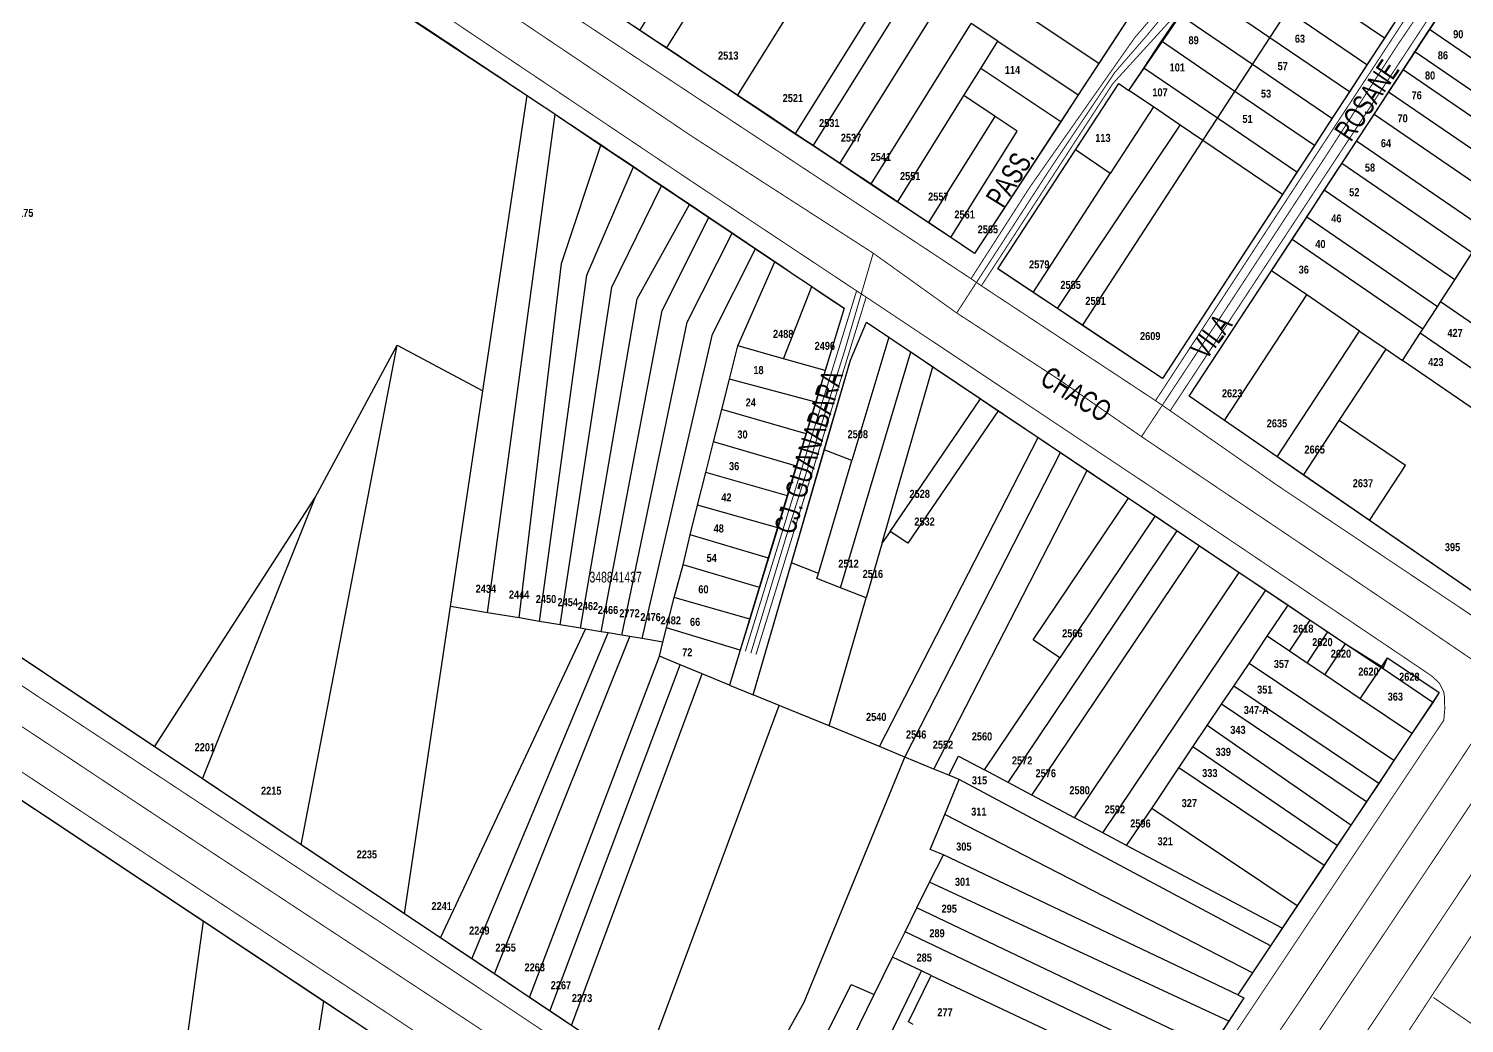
# Model space of a CAD drawing. Extents: x 203136 to 205923, y 4839890 to 4842982.
# Drawn here: x 204170.9 to 204439.9, y 4840216.6 to 4840403 of the extents above; entities that cross this region are included whole.
import ezdxf
from ezdxf.enums import TextEntityAlignment as Align

# ---------------------------------------------------------------- set-up
doc = ezdxf.new("R2010")
doc.units = 0
doc.header["$LTSCALE"] = 1.5
doc.header["$MEASUREMENT"] = 0
doc.linetypes.add('TRACO_11', pattern=[8, 3, -1, 3, -1])
for name, color, linetype in [('CD_MALHA_LOTES', 40, 'CONTINUOUS'), ('CD_TXT_QUADRA', 7, 'CONTINUOUS'), ('RU-QUADRAS', 210, 'CONTINUOUS'), ('SV-EIXO-RUA-N-PAV', 6, 'CONTINUOUS'), ('SV-EIXO-RUA-PAV', 20, 'CONTINUOUS'), ('SV-RUA-PAVIM-S-GUIA-C-GUIA', 7, 'CONTINUOUS'), ('SV-TXT-RUA-N-PAV-S-GUIA-C-GUIA', 7, 'CONTINUOUS'), ('SV-TXT-RUA-PAV-S-GUIA-C-GUIA', 7, 'CONTINUOUS'), ('Th_NmrPort', 1, 'CONTINUOUS')]:
    doc.layers.add(name, color=color, linetype=linetype)
doc.styles.add('3488-41-2D_TXTB$0$ARIAL', font='ARIAL.TTF')
doc.styles.add('ARIAL', font='ARIAL.TTF')
doc.styles.get("Standard").update_dxf_attribs({"font": 'swisscbo.ttf'})

msp = doc.modelspace()

# ---------------------------------------------------------------- linework, layer by layer
at = {"layer": 'CD_MALHA_LOTES', "linetype": 'Continuous', "flags": 128}
for points in [[(204194.48, 4840268.41), (204098.02, 4840332.88), (204174.42, 4840448.27)], [(204176.6, 4840448.29), (204264.29, 4840390.46)], [(204285.39, 4840402.64), (204313.52, 4840447.68)], [(204290.38, 4840399.31), (204318.53, 4840444.38)], [(204303.71, 4840390.45), (204331.9, 4840435.58)], [(204314.53, 4840383.24), (204342.77, 4840428.44)], [(204317.87, 4840381.02), (204344.64, 4840423.88)], [(204322.86, 4840377.69), (204349.63, 4840420.55)], [(204424.92, 4840401.22), (204410.03, 4840411.34)], [(204403.48, 4840401.28), (204389.95, 4840410.48)], [(204371.39, 4840396.43), (204357.05, 4840406)], [(204383.16, 4840400.61), (204386.55, 4840405.54)], [(204400.2, 4840396.25), (204386.55, 4840405.54)], [(204403.48, 4840401.28), (204406.75, 4840406.31)], [(204421.64, 4840396.19), (204406.75, 4840406.31)], [(204428.19, 4840406.24), (204424.92, 4840401.22)], [(204433.4, 4840402.81), (204436.14, 4840406.99)], [(204285.39, 4840402.64), (204282.06, 4840404.86)], [(204328.69, 4840373.81), (204347.51, 4840403.94)], [(204352.51, 4840400.61), (204347.51, 4840403.94)], [(204375.77, 4840403.13), (204371.39, 4840396.43)], [(204430.66, 4840398.63), (204433.4, 4840402.81)], [(204457.71, 4840386.14), (204433.4, 4840402.81)], [(204290.38, 4840399.31), (204285.39, 4840402.64)], [(204349.32, 4840395.52), (204352.51, 4840400.61)], [(204352.51, 4840400.61), (204367.56, 4840390.57)], [(204379.83, 4840395.59), (204383.16, 4840400.61)], [(204396.93, 4840391.23), (204383.16, 4840400.61)], [(204400.2, 4840396.25), (204403.48, 4840401.28)], [(204418.36, 4840391.16), (204403.48, 4840401.28)], [(204424.92, 4840401.22), (204421.64, 4840396.19)], [(204303.71, 4840390.45), (204290.38, 4840399.31)], [(204428.46, 4840395.28), (204430.66, 4840398.63)], [(204454.99, 4840381.94), (204430.66, 4840398.63)], [(204346.14, 4840390.43), (204349.32, 4840395.52)], [(204364.28, 4840385.55), (204349.32, 4840395.52)], [(204371.39, 4840396.43), (204367.56, 4840390.57)], [(204377.07, 4840391.42), (204379.83, 4840395.59)], [(204393.65, 4840386.2), (204379.83, 4840395.59)], [(204396.93, 4840391.23), (204400.2, 4840396.25)], [(204415.09, 4840386.13), (204400.2, 4840396.25)], [(204421.64, 4840396.19), (204418.36, 4840391.16)], [(204425.72, 4840391.1), (204428.46, 4840395.28)], [(204452.81, 4840378.58), (204428.46, 4840395.28)], [(204367.05, 4840380.28), (204375.15, 4840392.73)], [(204375.15, 4840392.73), (204377.07, 4840391.42)], [(204256.01, 4840335.15), (204264.29, 4840390.46)], [(204264.29, 4840390.46), (204269.54, 4840386.94)], [(204314.53, 4840383.24), (204303.71, 4840390.45)], [(204333.69, 4840370.49), (204346.14, 4840390.43)], [(204351.97, 4840386.55), (204346.14, 4840390.43)], [(204367.56, 4840390.57), (204364.28, 4840385.55)], [(204381.64, 4840388.32), (204377.07, 4840391.42)], [(204393.65, 4840386.2), (204396.93, 4840391.23)], [(204411.81, 4840381.1), (204396.93, 4840391.23)], [(204418.36, 4840391.16), (204415.09, 4840386.13)], [(204422.98, 4840386.91), (204425.72, 4840391.1)], [(204450.09, 4840374.39), (204425.72, 4840391.1)], [(204256.86, 4840293.55), (204269.54, 4840386.94)], [(204269.54, 4840386.94), (204278.13, 4840381.17)], [(204339.52, 4840366.61), (204351.97, 4840386.55)], [(204356.13, 4840383.77), (204351.97, 4840386.55)], [(204381.64, 4840388.32), (204373.56, 4840375.85)], [(204386.68, 4840384.89), (204381.64, 4840388.32)], [(204419.69, 4840381.9), (204422.98, 4840386.91)], [(204447.37, 4840370.19), (204422.98, 4840386.91)], [(204364.28, 4840385.55), (204348.15, 4840360.86)], [(204363.65, 4840350.54), (204386.68, 4840384.89)], [(204390.92, 4840382.01), (204386.68, 4840384.89)], [(204390.92, 4840382.01), (204393.65, 4840386.2)], [(204408.54, 4840376.07), (204393.65, 4840386.2)], [(204415.09, 4840386.13), (204411.81, 4840381.1)], [(204270.75, 4840358.97), (204278.13, 4840381.17)], [(204278.13, 4840381.17), (204284.22, 4840377.08)], [(204317.87, 4840381.02), (204314.53, 4840383.24)], [(204343.68, 4840363.84), (204356.13, 4840383.77)], [(204368.38, 4840347.39), (204390.92, 4840382.01)], [(204405.81, 4840371.88), (204390.92, 4840382.01)], [(204416.95, 4840377.71), (204419.69, 4840381.9)], [(204444.11, 4840365.15), (204419.69, 4840381.9)], [(204322.86, 4840377.69), (204317.87, 4840381.02)], [(204352.52, 4840357.95), (204367.05, 4840380.28)], [(204373.56, 4840375.85), (204367.05, 4840380.28)], [(204411.81, 4840381.1), (204408.54, 4840376.07)], [(204275.46, 4840356.77), (204284.22, 4840377.08)], [(204284.22, 4840377.08), (204289.47, 4840373.55)], [(204328.69, 4840373.81), (204322.86, 4840377.69)], [(204359.12, 4840353.56), (204373.56, 4840375.85)], [(204408.54, 4840376.07), (204405.81, 4840371.88)], [(204413.66, 4840372.69), (204416.95, 4840377.71)], [(204441.4, 4840360.97), (204416.95, 4840377.71)], [(204280.17, 4840354.56), (204289.47, 4840373.55)], [(204289.47, 4840373.55), (204294.72, 4840370.02)], [(204333.69, 4840370.49), (204328.69, 4840373.81)], [(204339.52, 4840366.61), (204333.69, 4840370.49)], [(204405.81, 4840371.88), (204383.36, 4840337.42)], [(204410.37, 4840367.67), (204413.66, 4840372.69)], [(204438.13, 4840355.92), (204413.66, 4840372.69)], [(204284.89, 4840352.36), (204294.72, 4840370.02)], [(204294.72, 4840370.02), (204298.31, 4840367.61)], [(204289.6, 4840350.16), (204298.31, 4840367.61)], [(204298.31, 4840367.61), (204302.73, 4840364.65)], [(204343.68, 4840363.84), (204339.52, 4840366.61)], [(204407.63, 4840363.49), (204410.37, 4840367.67)], [(204434.86, 4840350.88), (204410.37, 4840367.67)], [(204294.31, 4840347.96), (204302.73, 4840364.65)], [(204302.73, 4840364.65), (204307.07, 4840361.73)], [(204348.15, 4840360.86), (204343.68, 4840363.84)], [(204403.8, 4840357.63), (204407.63, 4840363.49)], [(204432.15, 4840346.68), (204407.63, 4840363.49)], [(204299.02, 4840345.75), (204307.07, 4840361.73)], [(204307.07, 4840361.73), (204310.73, 4840359.27)], [(204438.13, 4840355.92), (204441.4, 4840360.97)], [(204262.78, 4840292.56), (204270.75, 4840358.97)], [(204303.76, 4840343.53), (204310.73, 4840359.27)], [(204310.73, 4840359.27), (204317.63, 4840354.64)], [(204359.12, 4840353.56), (204352.52, 4840357.95)], [(204388.37, 4840334.09), (204403.8, 4840357.63)], [(204410.39, 4840353.11), (204403.8, 4840357.63)], [(204266.62, 4840291.91), (204275.46, 4840356.77)], [(204270.47, 4840291.27), (204280.17, 4840354.56)], [(204312.31, 4840341.13), (204317.63, 4840354.64)], [(204317.63, 4840354.64), (204323.67, 4840350.58)], [(204435.46, 4840351.8), (204438.13, 4840355.92)], [(204274.31, 4840290.62), (204284.89, 4840352.36)], [(204363.65, 4840350.54), (204359.12, 4840353.56)], [(204394.96, 4840329.55), (204410.39, 4840353.11)], [(204420.29, 4840346.32), (204410.39, 4840353.11)], [(204434.86, 4840350.88), (204435.46, 4840351.8)], [(204468.86, 4840328.9), (204435.46, 4840351.8)], [(204278.16, 4840289.98), (204289.6, 4840350.16)], [(204323.67, 4840350.58), (204320.16, 4840338.92)], [(204368.38, 4840347.39), (204363.65, 4840350.54)], [(204432.15, 4840346.68), (204434.86, 4840350.88)], [(204282.01, 4840289.33), (204294.31, 4840347.96)], [(204324.91, 4840340.88), (204327.89, 4840347.98)], [(204327.89, 4840347.98), (204332.04, 4840345.19)], [(204383.36, 4840337.42), (204368.38, 4840347.39)], [(204404.84, 4840322.73), (204420.29, 4840346.32)], [(204420.29, 4840346.32), (204425.24, 4840342.93)], [(204431.66, 4840345.92), (204432.15, 4840346.68)], [(204221.98, 4840250.03), (204239.96, 4840343.67)], [(204224.58, 4840315.15), (204239.96, 4840343.67)], [(204239.96, 4840343.67), (204256.01, 4840335.15)], [(204285.85, 4840288.69), (204299.02, 4840345.75)], [(204302.19, 4840337.33), (204303.76, 4840343.53)], [(204312.31, 4840341.13), (204303.76, 4840343.53)], [(204332.04, 4840345.19), (204325.16, 4840322.06)], [(204332.04, 4840345.19), (204336.19, 4840342.41)], [(204428.34, 4840340.8), (204431.66, 4840345.92)], [(204465, 4840323.06), (204431.66, 4840345.92)], [(204320.16, 4840338.92), (204312.31, 4840341.13)], [(204319.97, 4840324.08), (204324.91, 4840340.88)], [(204323.04, 4840298.21), (204336.19, 4840342.41)], [(204336.19, 4840342.41), (204340.33, 4840339.63)], [(204416.46, 4840329.53), (204425.24, 4840342.93)], [(204425.24, 4840342.93), (204428.34, 4840340.8)], [(204320.16, 4840338.92), (204318.37, 4840332.98)], [(204330.8, 4840306.62), (204340.33, 4840339.63)], [(204340.33, 4840339.63), (204349.27, 4840333.63)], [(204461.58, 4840318.01), (204428.34, 4840340.8)], [(204300.75, 4840331.62), (204302.19, 4840337.33)], [(204318.37, 4840332.98), (204302.19, 4840337.33)], [(204249.95, 4840294.71), (204256.01, 4840335.15)], [(204318.37, 4840332.98), (204316.59, 4840327.09)], [(204332.29, 4840308.79), (204349.27, 4840333.63)], [(204349.27, 4840333.63), (204352.56, 4840331.36)], [(204394.96, 4840329.55), (204388.37, 4840334.09)], [(204299.23, 4840325.58), (204300.75, 4840331.62)], [(204316.59, 4840327.09), (204300.75, 4840331.62)], [(204352.56, 4840331.36), (204335.6, 4840306.55)], [(204352.56, 4840331.36), (204360.04, 4840326.39)], [(204404.84, 4840322.73), (204394.96, 4840329.55)], [(204409.78, 4840319.33), (204416.46, 4840329.53)], [(204428.87, 4840321.1), (204416.46, 4840329.53)], [(204297.78, 4840319.83), (204299.23, 4840325.58)], [(204314.76, 4840321.01), (204299.23, 4840325.58)], [(204316.59, 4840327.09), (204314.76, 4840321.01)], [(204330.32, 4840268.45), (204360.04, 4840326.39)], [(204360.04, 4840326.39), (204364.23, 4840323.58)], [(204313.81, 4840302.87), (204319.97, 4840324.08)], [(204318.87, 4840300.9), (204325.16, 4840322.06)], [(204325.16, 4840322.06), (204319.97, 4840324.08)], [(204335.06, 4840266.5), (204364.23, 4840323.58)], [(204364.23, 4840323.58), (204369.24, 4840320.22)], [(204409.78, 4840319.33), (204404.84, 4840322.73)], [(204296.23, 4840313.7), (204297.78, 4840319.83)], [(204313.07, 4840315.43), (204297.78, 4840319.83)], [(204314.76, 4840321.01), (204313.07, 4840315.43)], [(204340.53, 4840264.26), (204369.24, 4840320.22)], [(204369.24, 4840320.22), (204376.98, 4840315.02)], [(204422.13, 4840310.81), (204409.78, 4840319.33)], [(204422.13, 4840310.81), (204428.87, 4840321.1)], [(204194.48, 4840268.41), (204224.58, 4840315.15)], [(204203.47, 4840262.4), (204224.58, 4840315.15)], [(204313.07, 4840315.43), (204311.24, 4840309.43)], [(204359.14, 4840288.45), (204376.98, 4840315.02)], [(204376.98, 4840315.02), (204381.96, 4840311.67)], [(204088.1, 4840312.53), (204203.67, 4840235.77)], [(204294.82, 4840308.14), (204296.23, 4840313.7)], [(204311.24, 4840309.43), (204296.23, 4840313.7)], [(204381.96, 4840311.67), (204364.12, 4840285.1)], [(204381.96, 4840311.67), (204386.11, 4840308.89)], [(204311.24, 4840309.43), (204309.51, 4840303.78)], [(204332.29, 4840308.79), (204330.8, 4840306.62)], [(204335.6, 4840306.55), (204332.29, 4840308.79)], [(204354.45, 4840261.72), (204386.11, 4840308.89)], [(204386.11, 4840308.89), (204390.26, 4840306.1)], [(204445.35, 4840294.81), (204422.13, 4840310.81)], [(204293.52, 4840302.54), (204294.82, 4840308.14)], [(204309.51, 4840303.78), (204294.82, 4840308.14)], [(204330.8, 4840306.62), (204327.84, 4840296.34)], [(204358.88, 4840259.36), (204390.26, 4840306.1)], [(204390.26, 4840306.1), (204397.73, 4840301.08)], [(204309.51, 4840303.78), (204307.83, 4840298.29)], [(204291.85, 4840296.37), (204293.52, 4840302.54)], [(204307.83, 4840298.29), (204293.52, 4840302.54)], [(204306.65, 4840278.18), (204313.81, 4840302.87)], [(204318.87, 4840300.9), (204313.81, 4840302.87)], [(204318.59, 4840299.94), (204318.87, 4840300.9)], [(204366.87, 4840255.11), (204397.73, 4840301.08)], [(204397.73, 4840301.08), (204402.71, 4840297.74)], [(204307.83, 4840298.29), (204306.02, 4840292.36)], [(204323.04, 4840298.21), (204318.59, 4840299.94)], [(204327.84, 4840296.34), (204323.04, 4840298.21)], [(204290.43, 4840290.74), (204291.85, 4840296.37)], [(204306.02, 4840292.36), (204291.85, 4840296.37)], [(204320.9, 4840272.32), (204327.84, 4840296.34)], [(204372.19, 4840252.28), (204402.71, 4840297.74)], [(204402.71, 4840297.74), (204406.87, 4840294.95)], [(204241.33, 4840237.1), (204249.95, 4840294.71)], [(204256.86, 4840293.55), (204249.95, 4840294.71)], [(204262.78, 4840292.56), (204256.86, 4840293.55)], [(204266.62, 4840291.91), (204262.78, 4840292.56)], [(204402.96, 4840289.14), (204406.87, 4840294.95)], [(204406.87, 4840294.95), (204411.02, 4840292.17)], [(204248.05, 4840232.6), (204275.21, 4840290.47)], [(204253.94, 4840228.67), (204279.45, 4840289.76)], [(204270.47, 4840291.27), (204266.62, 4840291.91)], [(204274.31, 4840290.62), (204270.47, 4840291.27)], [(204275.21, 4840290.47), (204274.31, 4840290.62)], [(204278.16, 4840289.98), (204275.21, 4840290.47)], [(204279.45, 4840289.76), (204278.16, 4840289.98)], [(204282.01, 4840289.33), (204279.45, 4840289.76)], [(204289.74, 4840288.04), (204290.43, 4840290.74)], [(204304.23, 4840286.52), (204290.43, 4840290.74)], [(204306.02, 4840292.36), (204304.23, 4840286.52)], [(204407.12, 4840286.35), (204411.02, 4840292.17)], [(204410.44, 4840284.12), (204414.34, 4840289.94)], [(204411.02, 4840292.17), (204414.34, 4840289.94)], [(204414.34, 4840289.94), (204417.66, 4840287.71)], [(204258.15, 4840225.86), (204283.53, 4840289.08)], [(204283.53, 4840289.08), (204282.01, 4840289.33)], [(204285.85, 4840288.69), (204283.53, 4840289.08)], [(204289.74, 4840288.04), (204285.85, 4840288.69)], [(204289.09, 4840285.4), (204289.74, 4840288.04)], [(204364.12, 4840285.1), (204359.14, 4840288.45)], [(204399.56, 4840284.06), (204402.96, 4840289.14)], [(204407.12, 4840286.35), (204402.96, 4840289.14)], [(204413.76, 4840281.89), (204417.66, 4840287.71)], [(204417.66, 4840287.71), (204424.3, 4840283.25)], [(204264.75, 4840221.45), (204289.09, 4840285.4)], [(204292.97, 4840283.81), (204289.09, 4840285.4)], [(204304.23, 4840286.52), (204302.23, 4840280)], [(204350.01, 4840264.08), (204364.12, 4840285.1)], [(204410.44, 4840284.12), (204407.12, 4840286.35)], [(204424.3, 4840283.25), (204425.53, 4840285.07)], [(204425.53, 4840285.07), (204435.21, 4840278.57)], [(204268.56, 4840218.9), (204292.97, 4840283.81)], [(204272.62, 4840216.18), (204297.09, 4840282.11)], [(204297.09, 4840282.11), (204292.97, 4840283.81)], [(204302.23, 4840280), (204297.09, 4840282.11)], [(204396.7, 4840279.81), (204399.56, 4840284.06)], [(204426.71, 4840265.83), (204399.56, 4840284.06)], [(204413.76, 4840281.89), (204410.44, 4840284.12)], [(204420.4, 4840277.43), (204413.76, 4840281.89)], [(204420.4, 4840277.43), (204424.3, 4840283.25)], [(204433.98, 4840276.74), (204424.3, 4840283.25)], [(204302.23, 4840280), (204306.65, 4840278.18)], [(204394.4, 4840276.39), (204396.7, 4840279.81)], [(204423.87, 4840261.57), (204396.7, 4840279.81)], [(204311.5, 4840276.19), (204306.65, 4840278.18)], [(204391.72, 4840272.4), (204394.4, 4840276.39)], [(204421.58, 4840258.14), (204394.4, 4840276.39)], [(204430.08, 4840270.93), (204420.4, 4840277.43)], [(204433.98, 4840276.74), (204430.08, 4840270.93)], [(204435.21, 4840278.57), (204433.98, 4840276.74)], [(204285.92, 4840207.29), (204311.5, 4840276.19)], [(204320.9, 4840272.32), (204311.5, 4840276.19)], [(204330.32, 4840268.45), (204320.9, 4840272.32)], [(204389.06, 4840268.42), (204391.72, 4840272.4)], [(204418.66, 4840253.76), (204391.72, 4840272.4)], [(204430.08, 4840270.93), (204426.71, 4840265.83)], [(204203.47, 4840262.4), (204194.48, 4840268.41)], [(204335.06, 4840266.5), (204330.32, 4840268.45)], [(204386.4, 4840264.46), (204389.06, 4840268.42)], [(204416.1, 4840249.92), (204389.06, 4840268.42)], [(204316.19, 4840220.55), (204335.06, 4840266.5)], [(204340.53, 4840264.26), (204335.06, 4840266.5)], [(204343.31, 4840263.11), (204345.14, 4840266.67)], [(204345.14, 4840266.67), (204350.01, 4840264.08)], [(204426.71, 4840265.83), (204423.87, 4840261.57)], [(204343.31, 4840263.11), (204340.53, 4840264.26)], [(204345.23, 4840262.32), (204343.31, 4840263.11)], [(204354.45, 4840261.72), (204350.01, 4840264.08)], [(204381.32, 4840256.89), (204386.4, 4840264.46)], [(204413.62, 4840246.19), (204386.4, 4840264.46)], [(204221.98, 4840250.03), (204203.47, 4840262.4)], [(204342.54, 4840255.75), (204345.23, 4840262.32)], [(204403.56, 4840231.1), (204345.23, 4840262.32)], [(204358.88, 4840259.36), (204354.45, 4840261.72)], [(204423.87, 4840261.57), (204421.58, 4840258.14)], [(204366.87, 4840255.11), (204358.88, 4840259.36)], [(204421.58, 4840258.14), (204418.66, 4840253.76)], [(204339.84, 4840249.18), (204342.54, 4840255.75)], [(204400.22, 4840226.09), (204342.54, 4840255.75)], [(204372.19, 4840252.28), (204366.87, 4840255.11)], [(204376.63, 4840249.92), (204381.32, 4840256.89)], [(204408.56, 4840238.6), (204381.32, 4840256.89)], [(204376.63, 4840249.92), (204372.19, 4840252.28)], [(204418.66, 4840253.76), (204416.1, 4840249.92)], [(204241.33, 4840237.1), (204221.98, 4840250.03)], [(204405.77, 4840234.42), (204376.63, 4840249.92)], [(204416.1, 4840249.92), (204413.62, 4840246.19)], [(204339.67, 4840243.07), (204342.33, 4840248.2)], [(204342.33, 4840248.2), (204339.84, 4840249.18)], [(204397.44, 4840221.93), (204342.33, 4840248.2)], [(204413.62, 4840246.19), (204408.56, 4840238.6)], [(204337.31, 4840238.24), (204339.67, 4840243.07)], [(204395.76, 4840217.01), (204339.67, 4840243.07)], [(204408.56, 4840238.6), (204405.77, 4840234.42)], [(204248.05, 4840232.6), (204241.33, 4840237.1)], [(204335.11, 4840233.74), (204337.31, 4840238.24)], [(204392.47, 4840211.94), (204337.31, 4840238.24)], [(204193.67, 4840163.44), (204203.67, 4840235.77)], [(204203.67, 4840235.77), (204226.22, 4840220.78)], [(204332.78, 4840228.98), (204335.11, 4840233.74)], [(204389.75, 4840207.73), (204335.11, 4840233.74)], [(204405.77, 4840234.42), (204403.56, 4840231.1)], [(204253.94, 4840228.67), (204248.05, 4840232.6)], [(204403.56, 4840231.1), (204400.22, 4840226.09)], [(204258.15, 4840225.86), (204253.94, 4840228.67)], [(204329.35, 4840221.98), (204332.78, 4840228.98)], [(204338.2, 4840226.42), (204332.78, 4840228.98)], [(204264.75, 4840221.45), (204258.15, 4840225.86)], [(204318.26, 4840185.68), (204338.2, 4840226.42)], [(204335.75, 4840216.86), (204340.01, 4840225.57)], [(204340.01, 4840225.57), (204338.2, 4840226.42)], [(204340.01, 4840225.57), (204386.95, 4840203.42)], [(204400.22, 4840226.09), (204397.44, 4840221.93)], [(204309.05, 4840191.83), (204325.04, 4840223.91)], [(204325.04, 4840223.91), (204329.35, 4840221.98)], [(204213.02, 4840135.67), (204226.22, 4840220.78)], [(204226.22, 4840220.78), (204237.35, 4840213.39)], [(204268.56, 4840218.9), (204264.75, 4840221.45)], [(204302.56, 4840196.17), (204316.19, 4840220.55)], [(204313.23, 4840189.05), (204329.35, 4840221.98)], [(204398.58, 4840221.38), (204395.76, 4840217.01)], [(204397.44, 4840221.93), (204398.58, 4840221.38)], [(204272.62, 4840216.18), (204268.56, 4840218.9)], [(204336.62, 4840216.37), (204335.75, 4840216.86)], [(204395.76, 4840217.01), (204392.47, 4840211.94)]]:
    msp.add_lwpolyline(points, dxfattribs=at)
at = {"layer": 'RU-QUADRAS', "color": 6, "linetype": 'Continuous'}
for points in [[(204187.3, 4840467.13), (204235.98, 4840540.57), (204365.3, 4840456.03), (204368.67, 4840461.08), (204239.55, 4840545.96), (204266.97, 4840587.31), (204403.51, 4840496.67), (204363.95, 4840437.45), (204365.7, 4840436.28), (204405.26, 4840495.51), (204432.33, 4840477.58, -0.0111389253), (204393.63, 4840420.5), (204391.66, 4840421.83), (204390.31, 4840419.88), (204387.8, 4840421.56), (204348.15, 4840360.86, 0.0032896599)], [(204098.02, 4840332.88), (204174.42, 4840448.27), (204176.6, 4840448.29, -0.0042012663), (204323.67, 4840350.58), (204302.23, 4840280), (204306.65, 4840278.18), (204324.91, 4840340.88), (204327.89, 4840347.98), (204417.66, 4840287.71), (204424.75, 4840283.29), (204425.53, 4840285.07), (204435.21, 4840278.57), (204397.44, 4840221.93), (204398.58, 4840221.38), (204358.18, 4840159)], [(204009.91, 4840201.61, 0.007183686), (204084.49, 4840311.91, -0.1889785666), (204088.1, 4840312.53), (204344.3, 4840142.34), (204266.43, 4840026.54), (204202.68, 4840069.04), (204213.02, 4840135.67), (204207.26, 4840139.09), (204197.56, 4840072.45), (204011.25, 4840196.67)]]:
    msp.add_lwpolyline(points, format="xyb", close=True, dxfattribs=at)
msp.add_lwpolyline([(204352.52, 4840357.95), (204375.15, 4840392.73), (204377.07, 4840391.42), (204434.91, 4840475.87), (204465.31, 4840455.57), (204464.19, 4840453.91), (204470.85, 4840449.46), (204471.96, 4840451.13), (204524, 4840416.37), (204524.4, 4840412.98), (204465, 4840323.06), (204445.35, 4840294.81), (204388.37, 4840334.09), (204441.53, 4840415.23), (204436.47, 4840418.96), (204383.36, 4840337.42)], close=True, dxfattribs=at)
at = {"layer": 'SV-EIXO-RUA-N-PAV', "const_width": 0.18}
msp.add_lwpolyline([(204434.092814, 4840221.464629), (204443.051111, 4840215.3058), (204454.435613, 4840204.667822), (204457.608344, 4840197.015943), (204476.831356, 4840173.500413), (204497.360787, 4840147.651994)], dxfattribs=at)
at = {"layer": 'SV-EIXO-RUA-PAV', "const_width": 0.18}
for points in [[(204266.90035, 4839946.925546), (204261.321622, 4839998.78861), (204268.781052, 4840012.602369), (204358.882228, 4840146.46659), (204382.173868, 4840180.965765), (204409.034388, 4840220.724344), (204436.521027, 4840261.922997), (204448.417295, 4840279.955234), (204465.322517, 4840304.812172), (204483.104307, 4840331.985752), (204505.707215, 4840364.857017), (204527.621392, 4840400.107536), (204539.141988, 4840418.327609), (204547.694634, 4840430.19108), (204579.256333, 4840476.542162), (204595.450293, 4840501.163592), (204616.436344, 4840533.303646), (204630.316882, 4840554.785431), (204636.809832, 4840564.271399)], [(204287.460629, 4839949.034293), (204284.805012, 4839999.34116), (204375.207571, 4840133.416111), (204424.052827, 4840206.908645), (204435.05728, 4840223.684506), (204450.561488, 4840247.088843), (204467.249749, 4840273.019833), (204482.654297, 4840295.548985), (204504.73415, 4840327.898537), (204526.236333, 4840359.927161), (204542.988779, 4840385.537223), (204556.692409, 4840405.627321), (204571.358823, 4840427.193689), (204592.411706, 4840459.479056), (204613.913888, 4840492.021165), (204636.869633, 4840527.157032)], [(204439.130376, 4840484.996378), (204395.037179, 4840420.427903), (204387.856958, 4840410.734606), (204380.317727, 4840401.579825), (204374.394046, 4840394.758616), (204362.008166, 4840376.269549), (204344.775637, 4840349.702734)], [(204448.417295, 4840279.955234), (204429.946774, 4840292.540233), (204379.418943, 4840326.538513), (204364.016407, 4840337.182542), (204344.606707, 4840349.830153), (204329.14156, 4840360.912465), (204295.331115, 4840382.701419), (204250.18791, 4840413.068207), (204221.511644, 4840432.60313), (204193.148438, 4840451.324099), (204174.239633, 4840464.347381)], [(204379.418943, 4840326.538513), (204394.858729, 4840349.89581), (204414.342756, 4840379.697517), (204427.405911, 4840399.934337), (204439.007764, 4840416.938579)], [(204329.14156, 4840360.912465), (204323.830591, 4840342.766427), (204312.937248, 4840308.137996), (204306.206402, 4840285.952773)], [(204083.577552, 4840329.105603), (204129.910384, 4840298.550978), (204194.651124, 4840255.599191), (204253.255895, 4840217.03024), (204302.406263, 4840184.284198), (204358.882228, 4840146.46659)]]:
    msp.add_lwpolyline(points, dxfattribs=at)
at = {"layer": 'SV-RUA-PAVIM-S-GUIA-C-GUIA', "linetype": 'TRACO_11', "const_width": 0.18}
for points in [[(204347.47, 4840356.13), (204358.51, 4840373.31), (204378.15, 4840401.3), (204388.95, 4840413.83), (204394.15, 4840420.45), (204409.62, 4840442.64), (204435.16, 4840480.33)], [(204349.41, 4840354.8), (204374.02, 4840392.66), (204384.74, 4840404.41), (204436.22, 4840479.44)], [(204382.04, 4840333.28), (204409.57, 4840375.42), (204437.52, 4840418.08)], [(204384.79, 4840331.39), (204440.45, 4840415.91)], [(204326.03, 4840353.85), (204305.18, 4840286.31)], [(204327.82, 4840352.68), (204307.17, 4840285.7)]]:
    msp.add_lwpolyline(points, dxfattribs=at)
at = {"layer": 'SV-RUA-PAVIM-S-GUIA-C-GUIA', "linetype": 'Continuous', "const_width": 0.18}
for points in [[(204118.58, 4840313.88), (204172.32, 4840278.06), (204237.06, 4840235.37), (204315.08, 4840183.29), (204354.75, 4840157.32), (204356.2, 4840156.8), (204357.44, 4840156.9), (204358.62, 4840157.62), (204359.73, 4840158.95), (204436.06, 4840273.41), (204436.24, 4840275.55), (204436.21, 4840276.58), (204436.21, 4840277.64), (204436.04, 4840278.73), (204435.24, 4840280.35), (204433.69, 4840281.77), (204380.29, 4840317.73), (204327.82, 4840352.68), (204326.03, 4840353.85), (204295.06, 4840374.4), (204230.34, 4840417.84)], [(204267.94, 4840408.64), (204347.47, 4840356.13), (204349.41, 4840354.8), (204382.04, 4840333.28), (204384.79, 4840331.39), (204404.97, 4840317.33), (204442.42, 4840292.28), (204443.38, 4840291.78), (204444.34, 4840291.6), (204445.44, 4840291.4), (204446.07, 4840291.43), (204447.39, 4840291.7), (204448.58, 4840292.82), (204451.38, 4840296.46), (204466.95, 4840318.76), (204529.43, 4840413.37)]]:
    msp.add_lwpolyline(points, dxfattribs=at)
at = {"layer": 'SV-RUA-PAVIM-S-GUIA-C-GUIA', "const_width": 0.18}
for points in [[(204481.67, 4840318.25), (204411.9, 4840214)], [(204416.44, 4840207.26), (204443.99, 4840248.68)]]:
    msp.add_lwpolyline(points, dxfattribs=at)
at = {"layer": 'SV-RUA-PAVIM-S-GUIA-C-GUIA', "linetype": 'Continuous', "const_width": 0.18, "flags": 128}
msp.add_lwpolyline([(204094.45, 4840313.59), (204180.26, 4840256.63), (204238.44, 4840218.29), (204289.7, 4840184.14), (204345.39, 4840147.46), (204347.68, 4840144.09), (204348.06, 4840142.22), (204347.76, 4840140.43), (204330.36, 4840114.33), (204299.12, 4840067.39), (204270.75, 4840025.02), (204269.58, 4840023.24), (204268.37, 4840022.43), (204266.63, 4840022.19), (204264.56, 4840022.82), (204228.23, 4840047.04), (204199.78, 4840065.83), (204211.54, 4840134.95), (204208.05, 4840137.52), (204197.75, 4840067.49), (204139.46, 4840105.46)], dxfattribs=at)

# ---------------------------------------------------------------- texts
at = {"layer": 'CD_TXT_QUADRA', "style": 'ARIAL', "width": 0.7}
msp.add_text('348841437', height=2, dxfattribs=at).set_placement((204275.974222, 4840299.208811))
at = {"layer": 'SV-TXT-RUA-N-PAV-S-GUIA-C-GUIA', "style": '3488-41-2D_TXTB$0$ARIAL', "width": 0.7}
msp.add_text('CJ. GUANABARA', height=4, rotation=73, dxfattribs=at).set_placement((204314.315727, 4840308.020972))
at = {"layer": 'SV-TXT-RUA-PAV-S-GUIA-C-GUIA', "style": 'ARIAL', "width": 0.7}
for s, rotation, p in [('ROSANE', 56, (204418.66, 4840381.61)), ('PASS.', 58, (204353.44, 4840369.19)), ('VILA', 53, (204391.51, 4840340.73)), ('CHACO', 328, (204360.14, 4840336.54))]:
    msp.add_text(s, height=4, rotation=rotation, dxfattribs=at).set_placement(p)
at = {"layer": 'Th_NmrPort', "color": 1}
for s, p in [('90', (204437.814422, 4840401.941914)), ('89', (204388.219054, 4840400.808711)), ('63', (204408.144422, 4840401.101914)), ('2513', (204300.064262, 4840397.943636)), ('86', (204434.934422, 4840397.991914)), ('114', (204353.804422, 4840395.231914)), ('101', (204384.689054, 4840395.718711)), ('57', (204404.914422, 4840395.951914)), ('80', (204432.534422, 4840394.211914)), ('2521', (204312.174262, 4840389.973636)), ('107', (204381.449054, 4840391.048711)), ('53', (204401.794422, 4840390.801914)), ('76', (204430.024422, 4840390.501914)), ('51', (204398.314422, 4840386.061914)), ('70', (204427.384422, 4840386.181914)), ('2531', (204319.004262, 4840385.303636)), ('2537', (204323.074262, 4840382.543636)), ('113', (204370.756432, 4840382.514482)), ('64', (204424.264422, 4840381.511914)), ('2541', (204328.654262, 4840378.943636)), ('2551', (204334.164262, 4840375.353636)), ('58', (204421.274422, 4840376.951914)), ('52', (204418.334422, 4840372.341914)), ('2557', (204339.434262, 4840371.513636)), ('2175', (204167.948554, 4840368.467271)), ('2561', (204344.354262, 4840368.163636)), ('46', (204414.974422, 4840367.421914)), ('2565', (204348.716432, 4840365.374482)), ('40', (204411.984422, 4840362.631914)), ('2579', (204358.348086, 4840358.814422)), ('36', (204408.864422, 4840357.831914)), ('2585', (204364.218086, 4840354.974422)), ('2591', (204368.898086, 4840351.974422)), ('2488', (204310.364146, 4840345.783876)), ('427', (204436.734422, 4840345.971914)), ('2496', (204318.160931, 4840343.542191)), ('2609', (204379.138086, 4840345.384422)), ('423', (204433.134422, 4840340.511914)), ('18', (204306.683127, 4840338.995763)), ('24', (204305.243127, 4840332.935763)), ('2623', (204394.488086, 4840334.654422)), ('30', (204303.693127, 4840326.945763)), ('2508', (204324.338775, 4840326.992198)), ('2635', (204402.878086, 4840329.024422)), ('2665', (204409.948086, 4840324.114422)), ('36', (204302.1205, 4840321.017348)), ('2637', (204418.998086, 4840317.814422)), ('42', (204300.6805, 4840315.137348)), ('2528', (204335.941289, 4840315.819054)), ('2532', (204336.848086, 4840310.624422)), ('48', (204299.2405, 4840309.327348)), ('395', (204436.258086, 4840305.834422)), ('54', (204297.9205, 4840303.817348)), ('2512', (204322.600837, 4840302.736856)), ('2516', (204327.160837, 4840300.816856)), ('2434', (204254.650419, 4840298.03274)), ('60', (204296.3705, 4840297.937348)), ('2444', (204260.880419, 4840296.95274)), ('2450', (204265.920419, 4840296.11274)), ('2454', (204269.990419, 4840295.51274)), ('2462', (204273.769937, 4840294.787326)), ('2466', (204277.539351, 4840294.060874)), ('2772', (204281.558644, 4840293.453387)), ('2476', (204285.506792, 4840292.715313)), ('2482', (204289.285611, 4840292.104733)), ('66', (204294.8105, 4840291.827348)), ('2566', (204364.546432, 4840289.684482)), ('2618', (204407.808086, 4840290.554422)), ('2620', (204411.398086, 4840288.034422)), ('72', (204293.342198, 4840286.141225)), ('357', (204404.204422, 4840283.941914)), ('2620', (204414.878086, 4840285.874422)), ('2620', (204420.028086, 4840282.514422)), ('2628', (204427.694422, 4840281.541914)), ('351', (204401.084422, 4840279.141914)), ('363', (204425.544422, 4840277.821914)), ('2540', (204327.800235, 4840274.023242)), ('347-A', (204398.574422, 4840275.311914)), ('2546', (204335.276221, 4840270.725513)), ('2560', (204347.616221, 4840270.365513)), ('343', (204396.054422, 4840271.591914)), ('2201', (204201.991289, 4840268.349054)), ('2552', (204340.306221, 4840268.805513)), ('339', (204393.294422, 4840267.461914)), ('2572', (204355.128086, 4840265.854422)), ('315', (204347.621017, 4840262.139267)), ('2576', (204359.558086, 4840263.464422)), ('333', (204390.784422, 4840263.501914)), ('2215', (204214.430837, 4840260.186856)), ('2580', (204365.908086, 4840260.284422)), ('2592', (204372.508086, 4840256.684422)), ('327', (204386.944422, 4840257.871914)), ('311', (204347.501017, 4840256.269267)), ('2596', (204377.298086, 4840254.054422)), ('305', (204344.691633, 4840249.724045)), ('321', (204382.421875, 4840250.718409)), ('2235', (204232.348644, 4840248.263387)), ('301', (204344.451633, 4840243.124045)), ('2241', (204246.366448, 4840238.576532)), ('295', (204341.953242, 4840238.089765)), ('2249', (204253.420235, 4840233.993242)), ('289', (204339.661633, 4840233.484045)), ('2255', (204258.347706, 4840230.793527)), ('2263', (204263.800931, 4840227.102191)), ('285', (204337.261633, 4840228.924045)), ('2267', (204268.710931, 4840223.742191)), ('2273', (204272.670931, 4840221.342191)), ('277', (204341.165513, 4840218.683779))]:
    msp.add_text(s, height=1.5, dxfattribs=at).set_placement(p, align=Align.MIDDLE_LEFT)

doc.saveas('drawing.dxf')
